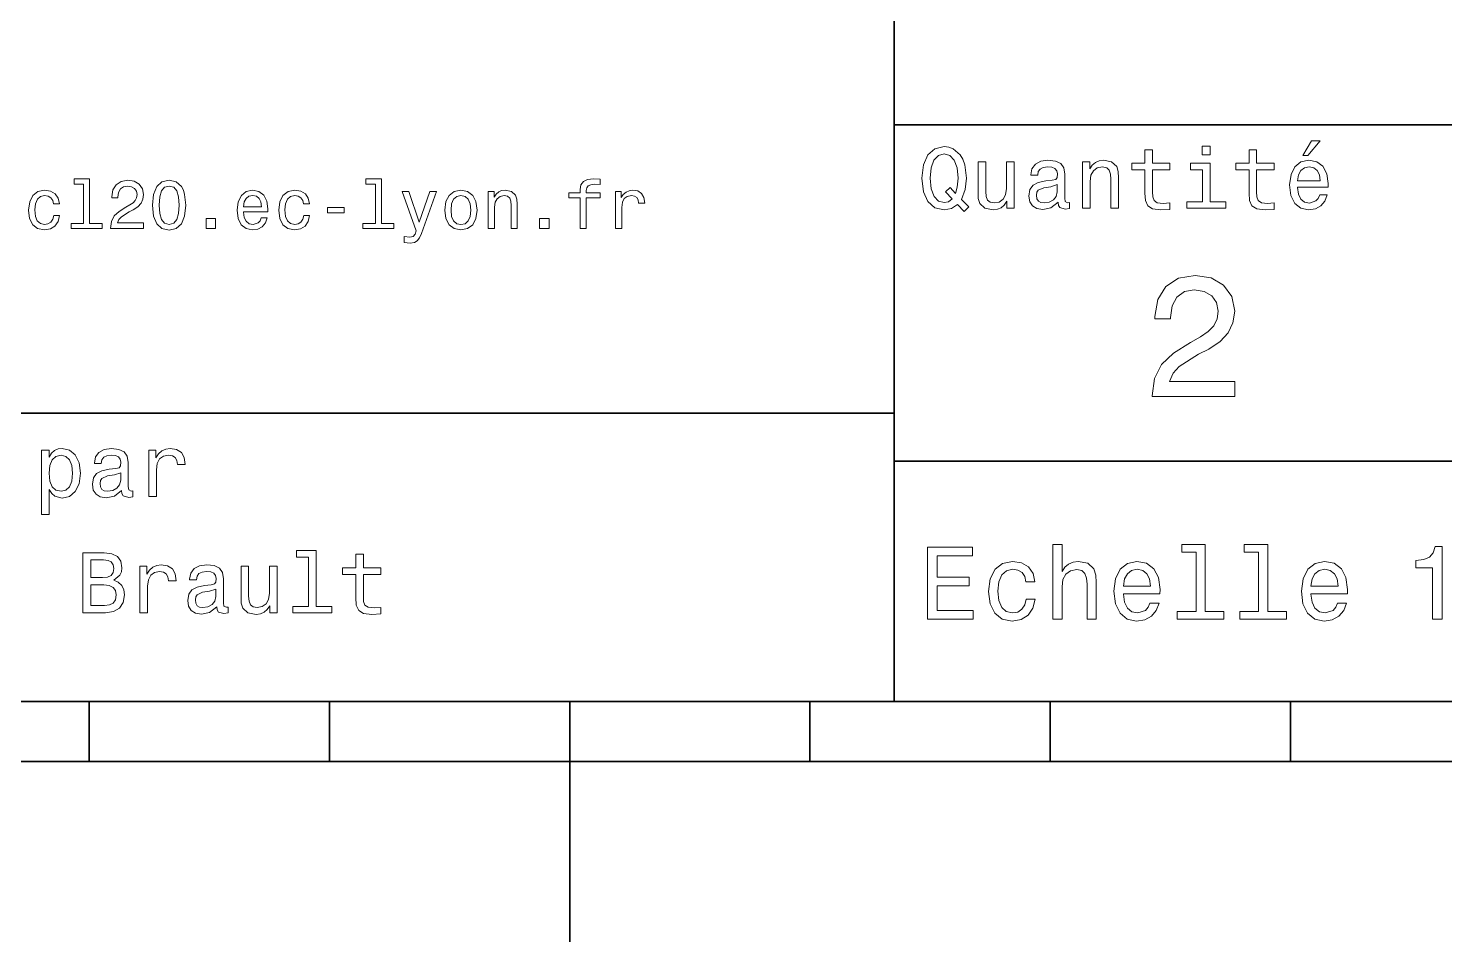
# Model space of a CAD drawing. Extents: x 0 to 297, y 0 to 210.
# Drawn here: x 126 to 184.9, y 0 to 38 of the extents above; entities that cross this region are included whole.
import ezdxf

# ---------------------------------------------------------------- set-up
doc = ezdxf.new("R2010")
doc.units = 0

msp = doc.modelspace()

# ---------------------------------------------------------------- linework, layer by layer
at = {"color": 7, "lineweight": 35}
for p, q in [((162, 10), (162, 70)), ((162, 34), (287, 34)), ((97, 22), (162, 22)), ((162, 20), (287, 20)), ((10, 10), (287, 10)), ((97, 10), (287, 10)), ((98.5, 7.5), (198.5, 7.5))]:
    msp.add_line(p, q, dxfattribs=at)
at = {"color": 7, "lineweight": 35, "ltscale": 0.0625}
for p, q in [((128.5, 10), (128.5, 7.5)), ((138.5, 10), (138.5, 7.5)), ((158.5, 10), (158.5, 7.5)), ((168.5, 10), (168.5, 7.5)), ((178.5, 10), (178.5, 7.5))]:
    msp.add_line(p, q, dxfattribs=at)
at = {"color": 7, "lineweight": 35, "ltscale": 0.25}
msp.add_line((148.5, 10), (148.5, 0), dxfattribs=at)
at = {"color": 7, "lineweight": 13}
for points in [[(164.642654, 30.685879), (164.916428, 30.401297), (165.107346, 30.592218), (164.811966, 30.894812), (164.963257, 31.305475), (165.010086, 31.780979), (164.941635, 32.339336), (164.862396, 32.56628), (164.757919, 32.753601), (164.46254, 33.009365), (164.282425, 33.074207), (164.08429, 33.099422), (163.702454, 33.009365), (163.41066, 32.757202), (163.223343, 32.342937), (163.158508, 31.780979), (163.223343, 31.219019), (163.407059, 30.804754), (163.698853, 30.54899), (164.08429, 30.462536), (164.39769, 30.520172)], [(175.161377, 33.117435), (174.82637, 33.117435), (174.82637, 32.757202), (175.161377, 32.757202)], [(179.015854, 32.728386), (179.228394, 32.728386), (179.729111, 33.340778), (179.376083, 33.340778)], [(164.41571, 30.916426), (164.260803, 30.801151), (164.08429, 30.765129), (163.850143, 30.829971), (163.666428, 31.024494), (163.543945, 31.341497), (163.504318, 31.780979), (163.543945, 32.216858), (163.662827, 32.537464), (163.846542, 32.731987), (164.08429, 32.80043), (164.318451, 32.731987), (164.502167, 32.533859), (164.621033, 32.213257), (164.664261, 31.780979), (164.631851, 31.40634), (164.5634, 31.150576), (164.329254, 31.395533), (164.13472, 31.211815)], [(166.998566, 32.465416), (166.681549, 32.465416), (166.681549, 31.348703), (166.645538, 31.089336), (166.541061, 30.902016), (166.378967, 30.786743), (166.166428, 30.750719), (165.997116, 30.779539), (165.889053, 30.865993), (165.827805, 31.013687), (165.8134, 31.222622), (165.8134, 32.465416), (165.496399, 32.465416), (165.496399, 31.193804), (165.507202, 30.93804), (165.575653, 30.725504), (165.784576, 30.530979), (166.119598, 30.462536), (166.299713, 30.487751), (166.454605, 30.552593), (166.587891, 30.664265), (166.695969, 30.826368), (166.695969, 30.530979), (166.998566, 30.530979)], [(168.824921, 30.78314), (168.824921, 30.772333), (168.842941, 30.649855), (168.896973, 30.5634), (169.123917, 30.494957), (169.30043, 30.523775), (169.30043, 30.768732), (169.224777, 30.757925), (169.123917, 30.804754), (169.105911, 30.948847), (169.105911, 31.950287), (169.062683, 32.206051), (168.9366, 32.386166), (168.716858, 32.494236), (168.407059, 32.533859), (168.104462, 32.490635), (167.881119, 32.368156), (167.740631, 32.177231), (167.693802, 31.925072), (167.693802, 31.903458), (167.978394, 31.903458), (168.003601, 32.054756), (168.082855, 32.162823), (168.21254, 32.227665), (168.396255, 32.25288), (168.572769, 32.234871), (168.698853, 32.180836), (168.77449, 32.087173), (168.799713, 31.957493), (168.785309, 31.806194), (168.727661, 31.730547), (168.583572, 31.694523), (168.3134, 31.665705), (168.003601, 31.600864), (167.783859, 31.48559), (167.654175, 31.305475), (167.614548, 31.038904), (167.650574, 30.801151), (167.762253, 30.62464), (167.942368, 30.512968), (168.190918, 30.473343), (168.52594, 30.54899)], [(169.844376, 30.530979), (170.161377, 30.530979), (170.161377, 31.647694), (170.193802, 31.903458), (170.298279, 32.090778), (170.460373, 32.206051), (170.676514, 32.249279), (170.849426, 32.213257), (170.957489, 32.115993), (171.011536, 31.95389), (171.029541, 31.737751), (171.029541, 30.530979), (171.346542, 30.530979), (171.346542, 31.802593), (171.332138, 32.058357), (171.267288, 32.270893), (171.054749, 32.465416), (170.723343, 32.533859), (170.539627, 32.508644), (170.38472, 32.440201), (170.251434, 32.324928), (170.146973, 32.170029), (170.146973, 32.465416), (169.844376, 32.465416)], [(172.438034, 32.130402), (172.438034, 31.161383), (172.459656, 30.847982), (172.560516, 30.631844), (172.762253, 30.505762), (173.104462, 30.462536), (173.479111, 30.480547), (173.479111, 30.754322), (173.205338, 30.732708), (172.956772, 30.761526), (172.823486, 30.851583), (172.765854, 31.002882), (172.755035, 31.215418), (172.755035, 32.130402), (173.479111, 32.130402), (173.479111, 32.400574), (172.755035, 32.400574), (172.755035, 32.966137), (172.438034, 32.966137), (172.438034, 32.400574), (171.890488, 32.400574), (171.890488, 32.130402)], [(176.775223, 32.130402), (176.775223, 31.161383), (176.796829, 30.847982), (176.89769, 30.631844), (177.099426, 30.505762), (177.44165, 30.462536), (177.816284, 30.480547), (177.816284, 30.754322), (177.542511, 30.732708), (177.293945, 30.761526), (177.16066, 30.851583), (177.103027, 31.002882), (177.092224, 31.215418), (177.092224, 32.130402), (177.816284, 32.130402), (177.816284, 32.400574), (177.092224, 32.400574), (177.092224, 32.966137), (176.775223, 32.966137), (176.775223, 32.400574), (176.227661, 32.400574), (176.227661, 32.130402)], [(178.796112, 31.40634), (180.064117, 31.40634), (180.067719, 31.554033), (180.010086, 31.9683), (179.851593, 32.278099), (179.599426, 32.465416), (179.264404, 32.533859), (178.9366, 32.461815), (178.684433, 32.260086), (178.522339, 31.932276), (178.464691, 31.5), (178.518738, 31.056915), (178.680832, 30.732708), (178.929398, 30.530979), (179.253601, 30.462536), (179.534576, 30.509365), (179.765137, 30.631844), (179.934433, 30.826368), (180.031708, 31.085733), (179.718292, 31.085733), (179.653458, 30.941643), (179.559799, 30.833572), (179.293228, 30.747118), (179.087891, 30.786743), (178.932999, 30.912823), (178.832138, 31.118155), (178.796112, 31.395533)], [(175.150574, 30.79755), (175.150574, 32.400574), (174.336456, 32.400574), (174.336456, 32.130402), (174.833572, 32.130402), (174.833572, 30.79755), (174.185165, 30.79755), (174.185165, 30.530979), (175.806198, 30.530979), (175.806198, 30.79755)], [(178.796112, 31.672911), (178.835739, 31.921469), (178.932999, 32.105186), (179.080688, 32.216858), (179.275208, 32.256485), (179.466141, 32.216858), (179.613831, 32.105186), (179.703888, 31.921469), (179.736313, 31.672911)], [(127.014412, 30.714697), (127.265129, 30.714697), (127.213257, 30.945244), (127.08934, 31.126801), (126.896255, 31.239193), (126.645538, 31.282421), (126.368881, 31.224783), (126.158501, 31.0634), (126.02594, 30.801151), (125.979828, 30.449568), (126.023056, 30.100864), (126.15274, 29.841497), (126.357353, 29.680115), (126.636887, 29.62536), (126.884727, 29.668587), (127.077812, 29.789625), (127.210373, 29.979826), (127.268013, 30.233429), (127.02594, 30.233429), (126.982712, 30.072046), (126.902023, 29.951008), (126.786743, 29.87608), (126.645538, 29.853025), (126.469742, 29.89049), (126.342941, 30.005764), (126.265129, 30.193083), (126.239197, 30.458212), (126.265129, 30.717579), (126.345825, 30.904898), (126.47551, 31.020172), (126.645538, 31.060518), (126.795395, 31.034582), (126.907784, 30.9683), (126.982712, 30.858789)], [(128.268021, 31.536022), (128.268021, 29.893372), (127.746399, 29.893372), (127.746399, 29.680115), (129.040344, 29.680115), (129.040344, 29.893372), (128.521622, 29.893372), (128.521622, 31.749279), (127.870316, 31.749279), (127.870316, 31.536022)], [(129.391937, 29.680115), (130.766571, 29.680115), (130.766571, 29.927954), (129.680115, 29.927954), (129.740631, 30.0634), (129.844391, 30.175793), (130.164276, 30.380404), (130.33429, 30.466858), (130.524506, 30.590778), (130.659943, 30.734869), (130.737762, 30.904898), (130.766571, 31.097982), (130.71759, 31.340057), (130.582138, 31.530258), (130.374634, 31.651297), (130.106628, 31.694523), (129.829971, 31.645533), (129.619598, 31.510086), (129.484161, 31.293947), (129.438049, 31.008644), (129.438049, 30.9683), (129.700287, 30.9683), (129.700287, 30.991354), (129.726227, 31.187319), (129.804031, 31.331411), (129.927963, 31.42363), (130.092224, 31.45533), (130.259369, 31.426512), (130.383286, 31.354465), (130.463989, 31.242075), (130.492798, 31.100864), (130.472626, 30.9683), (130.417877, 30.855907), (130.325653, 30.757925), (130.198853, 30.671469), (130.028824, 30.57925), (129.746399, 30.400576), (129.547546, 30.210375), (129.429398, 29.979826), (129.391937, 29.688761)], [(131.135452, 30.657061), (131.17868, 30.204611), (131.314117, 29.881844), (131.530258, 29.685879), (131.829971, 29.622478), (132.126801, 29.685879), (132.342941, 29.881844), (132.47551, 30.204611), (132.521622, 30.657061), (132.47551, 31.106628), (132.420746, 31.285301), (132.342941, 31.432276), (132.126801, 31.628242), (131.829971, 31.694523), (131.530258, 31.628242), (131.314117, 31.429394), (131.17868, 31.106628)], [(131.412109, 30.657061), (131.435165, 31.005764), (131.507202, 31.256483), (131.636887, 31.403458), (131.829971, 31.45533), (132.020172, 31.403458), (132.149857, 31.256483), (132.221909, 31.005764), (132.244965, 30.657061), (132.221909, 30.305475), (132.149857, 30.054754), (132.020172, 29.90778), (131.829971, 29.858789), (131.636887, 29.90778), (131.507202, 30.054754), (131.435165, 30.305475)], [(134.925079, 30.380404), (135.939484, 30.380404), (135.942368, 30.498558), (135.896255, 30.829971), (135.769455, 31.077808), (135.567734, 31.227665), (135.299713, 31.282421), (135.037476, 31.224783), (134.835739, 31.0634), (134.706055, 30.801151), (134.659943, 30.45533), (134.703171, 30.100864), (134.832855, 29.841497), (135.031708, 29.680115), (135.291077, 29.62536), (135.515854, 29.662825), (135.700287, 29.760807), (135.835739, 29.916426), (135.913544, 30.123919), (135.662827, 30.123919), (135.610962, 30.008644), (135.536026, 29.92219), (135.322769, 29.853025), (135.158508, 29.884726), (135.034592, 29.98559), (134.953888, 30.149855), (134.925079, 30.371758)], [(137.423645, 30.714697), (137.674362, 30.714697), (137.622482, 30.945244), (137.498566, 31.126801), (137.305481, 31.239193), (137.054764, 31.282421), (136.778107, 31.224783), (136.567734, 31.0634), (136.435165, 30.801151), (136.389053, 30.449568), (136.432281, 30.100864), (136.561966, 29.841497), (136.766571, 29.680115), (137.046112, 29.62536), (137.293945, 29.668587), (137.48703, 29.789625), (137.619598, 29.979826), (137.677246, 30.233429), (137.435165, 30.233429), (137.391937, 30.072046), (137.311249, 29.951008), (137.195969, 29.87608), (137.054764, 29.853025), (136.878967, 29.89049), (136.752167, 30.005764), (136.674362, 30.193083), (136.648422, 30.458212), (136.674362, 30.717579), (136.755051, 30.904898), (136.884735, 31.020172), (137.054764, 31.060518), (137.20462, 31.034582), (137.317017, 30.9683), (137.391937, 30.858789)], [(140.412109, 31.536022), (140.412109, 29.893372), (139.890503, 29.893372), (139.890503, 29.680115), (141.184448, 29.680115), (141.184448, 29.893372), (140.66571, 29.893372), (140.66571, 31.749279), (140.01442, 31.749279), (140.01442, 31.536022)], [(143.302597, 30.45245), (143.348709, 30.100864), (143.481277, 29.841497), (143.69165, 29.680115), (143.974075, 29.62536), (144.253601, 29.680115), (144.463989, 29.838615), (144.596558, 30.097982), (144.645538, 30.45245), (144.596558, 30.804033), (144.463989, 31.066282), (144.253601, 31.224783), (143.974075, 31.282421), (143.69165, 31.224783), (143.481277, 31.0634), (143.348709, 30.804033)], [(145.112396, 29.680115), (145.365997, 29.680115), (145.365997, 30.573486), (145.391937, 30.778097), (145.47551, 30.927954), (145.605194, 31.020172), (145.778107, 31.054754), (145.916443, 31.025936), (146.002899, 30.948126), (146.046112, 30.818443), (146.060532, 30.645533), (146.060532, 29.680115), (146.314133, 29.680115), (146.314133, 30.697407), (146.302597, 30.902018), (146.250732, 31.072046), (146.080704, 31.227665), (145.815567, 31.282421), (145.668594, 31.262247), (145.544678, 31.207493), (145.438049, 31.115273), (145.354477, 30.991354), (145.354477, 31.227665), (145.112396, 31.227665)], [(148.933731, 30.959654), (148.933731, 29.680115), (149.187332, 29.680115), (149.187332, 30.959654), (149.763702, 30.959654), (149.763702, 31.175793), (149.187332, 31.175793), (149.187332, 31.270893), (149.207504, 31.386166), (149.273788, 31.463976), (149.386169, 31.510086), (149.547562, 31.527376), (149.763702, 31.51585), (149.763702, 31.734869), (149.489929, 31.749279), (149.242081, 31.723343), (149.069183, 31.645533), (148.965424, 31.510086), (148.933731, 31.317001), (148.933731, 31.175793), (148.469757, 31.175793), (148.469757, 30.959654)], [(150.412109, 29.680115), (150.66571, 29.680115), (150.66571, 30.56484), (150.69165, 30.778097), (150.76947, 30.930836), (150.896271, 31.023054), (151.066284, 31.054754), (151.193085, 31.034582), (151.288193, 30.976944), (151.345825, 30.878962), (151.365997, 30.746397), (151.622498, 30.746397), (151.587906, 30.979826), (151.492798, 31.146973), (151.334305, 31.247837), (151.118164, 31.282421), (150.971191, 31.259365), (150.844391, 31.201729), (150.731995, 31.103746), (150.64267, 30.971182), (150.64267, 31.227665), (150.412109, 31.227665)], [(168.78891, 31.208212), (168.745682, 31.020893), (168.630402, 30.876801), (168.457489, 30.78314), (168.244965, 30.750719), (168.108063, 30.768732), (168.010803, 30.826368), (167.94957, 30.927233), (167.931549, 31.067722), (167.945969, 31.193804), (168.003601, 31.283861), (168.234146, 31.384726), (168.52594, 31.427954), (168.78891, 31.514408)], [(134.925079, 30.593658), (134.956772, 30.792507), (135.034592, 30.93948), (135.15274, 31.028818), (135.308365, 31.060518), (135.461105, 31.028818), (135.579254, 30.93948), (135.651306, 30.792507), (135.677246, 30.593658)], [(142.682999, 31.227665), (142.239197, 29.95389), (141.804047, 31.227665), (141.52739, 31.227665), (142.11528, 29.59366), (142.063416, 29.449568), (141.982712, 29.351585), (141.847275, 29.319883), (141.613831, 29.348703), (141.613831, 29.103746), (141.858795, 29.08069), (142.034592, 29.103746), (142.158508, 29.175793), (142.247849, 29.299711), (142.325653, 29.481268), (142.953903, 31.227665)], [(143.561966, 30.45533), (143.587906, 30.714697), (143.668594, 30.902018), (143.798279, 31.01729), (143.974075, 31.057636), (144.146973, 31.01729), (144.276672, 30.904898), (144.357361, 30.714697), (144.386169, 30.45533), (144.357361, 30.193083), (144.276672, 30.002882), (144.146973, 29.887608), (143.974075, 29.850143), (143.798279, 29.887608), (143.668594, 30.002882), (143.587906, 30.193083)], [(133.365997, 29.680115), (133.763702, 29.680115), (133.763702, 30.10951), (133.365997, 30.10951)], [(138.420746, 30.340057), (139.118164, 30.340057), (139.118164, 30.567722), (138.420746, 30.567722)], [(147.244965, 29.680115), (147.64267, 29.680115), (147.64267, 30.10951), (147.244965, 30.10951)], [(172.742065, 22.700289), (176.178665, 22.700289), (176.178665, 23.319885), (173.462524, 23.319885), (173.613831, 23.658503), (173.873199, 23.939482), (174.672897, 24.45101), (175.097977, 24.667147), (175.573486, 24.976946), (175.912094, 25.337177), (176.106628, 25.762249), (176.178665, 26.244957), (176.056183, 26.850143), (175.717575, 27.325649), (175.198837, 27.628242), (174.528809, 27.736313), (173.837173, 27.613834), (173.311234, 27.275217), (172.97261, 26.734871), (172.857346, 26.021614), (172.857346, 25.92075), (173.512955, 25.92075), (173.512955, 25.978386), (173.577805, 26.4683), (173.772324, 26.828531), (174.082123, 27.059078), (174.492783, 27.138329), (174.91066, 27.066282), (175.220459, 26.886168), (175.42218, 26.605188), (175.494232, 26.252163), (175.443802, 25.92075), (175.306915, 25.639771), (175.076355, 25.394814), (174.759354, 25.178675), (174.33429, 24.948128), (173.628235, 24.501442), (173.131119, 24.025938), (172.835724, 23.449568), (172.742065, 22.721903)], [(126.829254, 20.166426), (126.829254, 20.465418), (126.512253, 20.465418), (126.512253, 17.7817), (126.829254, 17.7817), (126.829254, 18.826368), (126.940926, 18.657061), (127.067009, 18.545389), (127.38401, 18.462536), (127.6866, 18.530979), (127.924355, 18.736311), (128.079254, 19.060518), (128.136887, 19.5), (128.079254, 19.935879), (127.924355, 20.260086), (127.6866, 20.461815), (127.38401, 20.533861), (127.211098, 20.512247), (127.0634, 20.443804), (126.937325, 20.328529)], [(127.329971, 18.747118), (127.117439, 18.793947), (126.96254, 18.93804), (126.86528, 19.17219), (126.832855, 19.5), (126.86528, 19.824207), (126.96254, 20.058357), (127.117439, 20.198847), (127.329971, 20.249279), (127.524498, 20.198847), (127.679398, 20.054754), (127.776657, 19.820604), (127.812683, 19.5), (127.776657, 19.175793), (127.679398, 18.93804), (127.524498, 18.793947)], [(129.847992, 18.78314), (129.847992, 18.772333), (129.865997, 18.649855), (129.920029, 18.5634), (130.146973, 18.494957), (130.323486, 18.523775), (130.323486, 18.768732), (130.247849, 18.757925), (130.146973, 18.804754), (130.128967, 18.948847), (130.128967, 19.950287), (130.085739, 20.206051), (129.959656, 20.386166), (129.739914, 20.494236), (129.430115, 20.533861), (129.127533, 20.490633), (128.904175, 20.368155), (128.763687, 20.177233), (128.716858, 19.925072), (128.716858, 19.903458), (129.00145, 19.903458), (129.026657, 20.054754), (129.105911, 20.162823), (129.235596, 20.227665), (129.419312, 20.252882), (129.595825, 20.234869), (129.721909, 20.180836), (129.797562, 20.087175), (129.822769, 19.957493), (129.808365, 19.806194), (129.750732, 19.730547), (129.606628, 19.694523), (129.336456, 19.665705), (129.026657, 19.600864), (128.806915, 19.48559), (128.677246, 19.305475), (128.637619, 19.038904), (128.67363, 18.801151), (128.785309, 18.62464), (128.965424, 18.512968), (129.213989, 18.473343), (129.548996, 18.54899)], [(130.986313, 18.530979), (131.303314, 18.530979), (131.303314, 19.636887), (131.335739, 19.903458), (131.432999, 20.094379), (131.591507, 20.209654), (131.804047, 20.249279), (131.96254, 20.224062), (132.081421, 20.152016), (132.153473, 20.029537), (132.17868, 19.863832), (132.499283, 19.863832), (132.456055, 20.155619), (132.337189, 20.364553), (132.139053, 20.490633), (131.868881, 20.533861), (131.685165, 20.505043), (131.526657, 20.432997), (131.386169, 20.310518), (131.274506, 20.144812), (131.274506, 20.465418), (130.986313, 20.465418)], [(129.811966, 19.208212), (129.768738, 19.020893), (129.653458, 18.876801), (129.48056, 18.78314), (129.268021, 18.750719), (129.131134, 18.768732), (129.033875, 18.826368), (128.972626, 18.927233), (128.95462, 19.067722), (128.969025, 19.193804), (129.026657, 19.283861), (129.257202, 19.384726), (129.548996, 19.427954), (129.811966, 19.514408)], [(168.610947, 13.428675), (168.991348, 13.428675), (168.991348, 14.768732), (169.030258, 15.075649), (169.155624, 15.300432), (169.350143, 15.438761), (169.609512, 15.490635), (169.817001, 15.447407), (169.946686, 15.330692), (170.011536, 15.136168), (170.033142, 14.876801), (170.033142, 13.428675), (170.413544, 13.428675), (170.413544, 14.954612), (170.396255, 15.261528), (170.318451, 15.516571), (170.0634, 15.75), (169.66571, 15.832133), (169.44957, 15.801874), (169.263687, 15.719741), (169.108063, 15.590058), (168.991348, 15.412825), (168.991348, 16.532421), (168.610947, 16.532421)], [(174.572052, 16.212536), (174.572052, 13.748559), (173.789627, 13.748559), (173.789627, 13.428675), (175.730545, 13.428675), (175.730545, 13.748559), (174.952454, 13.748559), (174.952454, 16.532421), (173.97551, 16.532421), (173.97551, 16.212536)], [(177.174347, 16.212536), (177.174347, 13.748559), (176.391937, 13.748559), (176.391937, 13.428675), (178.332855, 13.428675), (178.332855, 13.748559), (177.554749, 13.748559), (177.554749, 16.532421), (176.577805, 16.532421), (176.577805, 16.212536)], [(129.523056, 15.041427), (129.775208, 15.25036), (129.840057, 15.39085), (129.861664, 15.563761), (129.814835, 15.833934), (129.674347, 16.028458), (129.447403, 16.147335), (129.130402, 16.190563), (128.240631, 16.190563), (128.240631, 13.690562), (129.180832, 13.690562), (129.515854, 13.740994), (129.764404, 13.888689), (129.919312, 14.122839), (129.973343, 14.439842), (129.940918, 14.652378), (129.854462, 14.828891), (129.713974, 14.958574)], [(137.631851, 16.010447), (137.631851, 13.957133), (136.979828, 13.957133), (136.979828, 13.690562), (138.59726, 13.690562), (138.59726, 13.957133), (137.948853, 13.957133), (137.948853, 16.277018), (137.134735, 16.277018), (137.134735, 16.010447)], [(139.595093, 15.289986), (139.595093, 14.320966), (139.616714, 14.007565), (139.717575, 13.791427), (139.919312, 13.665346), (140.261536, 13.622118), (140.636169, 13.64013), (140.636169, 13.913905), (140.362396, 13.892291), (140.113831, 13.92111), (139.980545, 14.011168), (139.922913, 14.162464), (139.912109, 14.375), (139.912109, 15.289986), (140.636169, 15.289986), (140.636169, 15.560159), (139.912109, 15.560159), (139.912109, 16.125721), (139.595093, 16.125721), (139.595093, 15.560159), (139.047546, 15.560159), (139.047546, 15.289986)], [(163.393372, 13.428675), (165.295395, 13.428675), (165.295395, 13.791787), (163.791061, 13.791787), (163.791061, 14.807637), (165.131119, 14.807637), (165.131119, 15.166427), (163.791061, 15.166427), (163.791061, 16.065563), (165.260803, 16.065563), (165.260803, 16.428675), (163.393372, 16.428675)], [(184.416412, 13.428675), (184.809784, 13.428675), (184.809784, 16.450289), (184.515839, 16.450289), (184.438034, 16.1866), (184.28241, 16.009367), (184.044662, 15.905621), (183.716125, 15.871038), (183.716125, 15.564121), (184.416412, 15.564121)], [(129.061951, 15.153098), (128.572052, 15.153098), (128.572052, 15.891571), (129.090775, 15.891571), (129.285294, 15.869957), (129.42218, 15.805116), (129.505035, 15.693444), (129.533859, 15.527738), (129.501434, 15.362032), (129.414978, 15.246758), (129.267288, 15.174712)], [(130.614548, 13.690562), (130.931549, 13.690562), (130.931549, 14.79647), (130.963974, 15.063041), (131.061234, 15.253963), (131.219742, 15.369237), (131.432281, 15.408862), (131.590775, 15.383646), (131.709656, 15.3116), (131.781693, 15.189121), (131.806915, 15.023416), (132.127518, 15.023416), (132.08429, 15.315202), (131.965424, 15.524136), (131.767288, 15.650216), (131.497116, 15.693444), (131.3134, 15.664625), (131.154892, 15.59258), (131.014404, 15.470101), (130.90274, 15.304395), (130.90274, 15.625), (130.614548, 15.625)], [(133.8134, 13.942723), (133.8134, 13.931917), (133.831406, 13.809439), (133.885452, 13.722983), (134.112396, 13.654539), (134.28891, 13.683357), (134.28891, 13.928314), (134.213257, 13.917507), (134.112396, 13.964337), (134.094376, 14.10843), (134.094376, 15.109871), (134.051147, 15.365634), (133.925079, 15.54575), (133.705322, 15.653819), (133.395538, 15.693444), (133.092941, 15.650216), (132.869598, 15.527738), (132.729111, 15.336816), (132.682281, 15.084655), (132.682281, 15.063041), (132.966858, 15.063041), (132.992065, 15.214337), (133.07132, 15.322407), (133.201004, 15.387248), (133.38472, 15.412464), (133.561234, 15.394453), (133.687317, 15.340418), (133.76297, 15.246758), (133.788177, 15.117075), (133.773773, 14.965778), (133.716141, 14.89013), (133.572052, 14.854107), (133.30188, 14.825289), (132.992065, 14.760447), (132.772339, 14.645173), (132.642654, 14.465058), (132.603027, 14.198487), (132.639053, 13.960735), (132.750717, 13.784223), (132.930832, 13.672551), (133.179398, 13.632925), (133.514404, 13.708573)], [(136.324203, 15.625), (136.007202, 15.625), (136.007202, 14.508286), (135.971176, 14.248919), (135.866714, 14.0616), (135.704605, 13.946326), (135.492081, 13.910303), (135.322769, 13.939121), (135.214691, 14.025577), (135.153458, 14.173271), (135.139053, 14.382205), (135.139053, 15.625), (134.822052, 15.625), (134.822052, 14.353387), (134.832855, 14.097623), (134.901291, 13.885087), (135.110229, 13.690562), (135.445251, 13.622118), (135.625366, 13.647335), (135.780258, 13.712176), (135.913544, 13.823848), (136.021606, 13.985951), (136.021606, 13.690562), (136.324203, 13.690562)], [(167.48703, 14.980548), (167.863113, 14.980548), (167.785309, 15.326369), (167.599426, 15.598703), (167.309799, 15.767292), (166.933716, 15.832133), (166.518738, 15.745678), (166.203171, 15.503603), (166.004318, 15.110231), (165.935165, 14.582853), (166, 14.059798), (166.194519, 13.67075), (166.501434, 13.428675), (166.920746, 13.346542), (167.292511, 13.411384), (167.582138, 13.592939), (167.780975, 13.878242), (167.867432, 14.258646), (167.504318, 14.258646), (167.439484, 14.016571), (167.318451, 13.835014), (167.145538, 13.722623), (166.933716, 13.688041), (166.670029, 13.744237), (166.479828, 13.917148), (166.363113, 14.198127), (166.324203, 14.595821), (166.363113, 14.984871), (166.484146, 15.26585), (166.67868, 15.438761), (166.933716, 15.49928), (167.158508, 15.460375), (167.327087, 15.360951), (167.439484, 15.196686)], [(171.546112, 14.479107), (173.067719, 14.479107), (173.072052, 14.656341), (173.002884, 15.153459), (172.812683, 15.525217), (172.510086, 15.75), (172.108063, 15.832133), (171.714691, 15.745678), (171.412109, 15.503603), (171.217575, 15.110231), (171.148422, 14.591499), (171.213257, 14.059798), (171.407776, 13.67075), (171.706055, 13.428675), (172.095108, 13.346542), (172.432281, 13.402739), (172.708939, 13.549712), (172.912109, 13.783141), (173.028824, 14.09438), (172.65274, 14.09438), (172.574936, 13.92147), (172.46254, 13.791787), (172.142654, 13.688041), (171.896255, 13.735591), (171.710373, 13.886888), (171.58934, 14.133286), (171.546112, 14.466139)], [(171.546112, 14.798992), (171.593658, 15.097262), (171.710373, 15.317724), (171.887604, 15.45173), (172.121033, 15.49928), (172.350143, 15.45173), (172.527374, 15.317724), (172.635452, 15.097262), (172.674347, 14.798992)], [(179.353027, 14.479107), (180.874634, 14.479107), (180.878967, 14.656341), (180.809799, 15.153459), (180.619598, 15.525217), (180.317001, 15.75), (179.914978, 15.832133), (179.521606, 15.745678), (179.219025, 15.503603), (179.02449, 15.110231), (178.955338, 14.591499), (179.020172, 14.059798), (179.214691, 13.67075), (179.51297, 13.428675), (179.902023, 13.346542), (180.239197, 13.402739), (180.515854, 13.549712), (180.719025, 13.783141), (180.835739, 14.09438), (180.459656, 14.09438), (180.381851, 13.92147), (180.269455, 13.791787), (179.94957, 13.688041), (179.703171, 13.735591), (179.517288, 13.886888), (179.396255, 14.133286), (179.353027, 14.466139)], [(179.353027, 14.798992), (179.400574, 15.097262), (179.517288, 15.317724), (179.694519, 15.45173), (179.927948, 15.49928), (180.157059, 15.45173), (180.33429, 15.317724), (180.442368, 15.097262), (180.481262, 14.798992)], [(129.141205, 13.989553), (128.572052, 13.989553), (128.572052, 14.850505), (129.108795, 14.850505), (129.335724, 14.825289), (129.497833, 14.74964), (129.595093, 14.619957), (129.627518, 14.432637), (129.595093, 14.23451), (129.505035, 14.097623), (129.353745, 14.01477)], [(133.777374, 14.367796), (133.734146, 14.180476), (133.618881, 14.036384), (133.445969, 13.942723), (133.233429, 13.910303), (133.096542, 13.928314), (132.999283, 13.985951), (132.938034, 14.086816), (132.920029, 14.227305), (132.934433, 14.353387), (132.992065, 14.443444), (133.222626, 14.544309), (133.514404, 14.587536), (133.777374, 14.673991)]]:
    msp.add_lwpolyline(points, close=True, dxfattribs=at)

doc.saveas('drawing.dxf')
